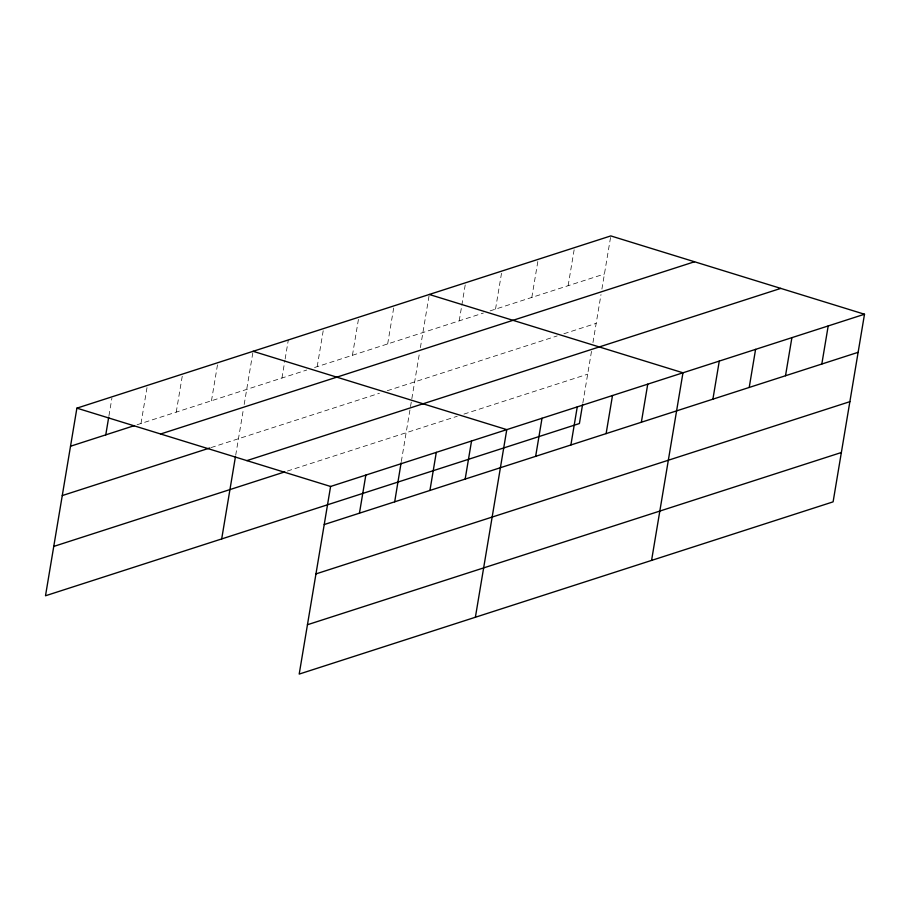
<?xml version="1.0" encoding="UTF-8"?>
<svg xmlns="http://www.w3.org/2000/svg" width="910" height="910" viewBox="0 0 910 910"><rect width="100%" height="100%" fill="white"/><g stroke="black" fill="none" stroke-linecap="round" stroke-linejoin="round"><path stroke-width="0.68" stroke-dasharray="4.55 3.41" d="M108.95 415.813L111.907 398.136M141.004 423.491L147.374 385.408M176.233 412.128L182.614 374.044M211.473 400.764L217.854 362.669M235.701 455.227L243.277 409.955M244.187 404.472L253.082 351.305M281.952 378.025L284.91 360.337M285.137 358.984L288.322 339.942M317.192 366.662L323.562 328.567M352.432 355.287L358.802 317.203M387.671 343.923L394.041 305.84M401.321 461.529L419.464 353.114M420.386 347.631L429.281 294.476M459.209 320.843L465.579 282.76M495.518 309.127L501.888 271.043M531.827 297.422L538.197 259.339M568.124 285.706L574.506 247.622M582.855 402.971L591.58 350.828M592.956 342.581L600.998 294.556M601.908 289.073L610.803 235.917M137.08 424.754L306.75 370.029M314.576 367.503L483.415 313.04M490.137 310.867L604.433 274.001M211.052 447.584L379.413 393.268M387.239 390.743L557.182 335.926M563.904 333.754L596.175 323.346M287.378 471.05L457.241 416.257M463.963 414.096L587.667 374.181"/><path stroke-width="1.36" d="M864.5 314.234L330.592 486.463L299.197 674.082L833.105 501.854L864.5 314.234L610.803 235.917L76.895 408.146L45.5 595.766L579.408 423.537L582.616 404.347M105.765 434.855L108.722 417.178M221.687 538.925L235.462 456.604M359.45 513.183L365.831 475.1M394.69 501.82L401.094 462.906M429.929 490.456L436.299 452.361M465.169 479.081L471.539 440.997M475.384 617.253L506.779 429.634L253.082 351.305M535.649 456.354L542.019 418.259M570.889 444.979L577.259 406.895M606.117 433.615L612.498 395.531M641.357 422.251L647.738 384.168M651.571 560.412L682.966 372.793L429.281 294.476M712.905 399.171L719.275 361.088M749.214 387.455L755.584 349.372M785.512 375.75L791.893 337.655M821.821 364.034L828.191 325.951M70.525 446.23L134.475 425.596M160.615 433.99L694.523 261.762M62.267 495.575L209.744 448.004M246.872 460.619L780.78 288.39M53.758 546.421L284.762 471.903M324.222 524.547L858.13 352.318M315.963 573.903L849.872 401.674M307.455 624.738L841.363 452.509M76.895 408.146L330.592 486.463"/></g></svg>
